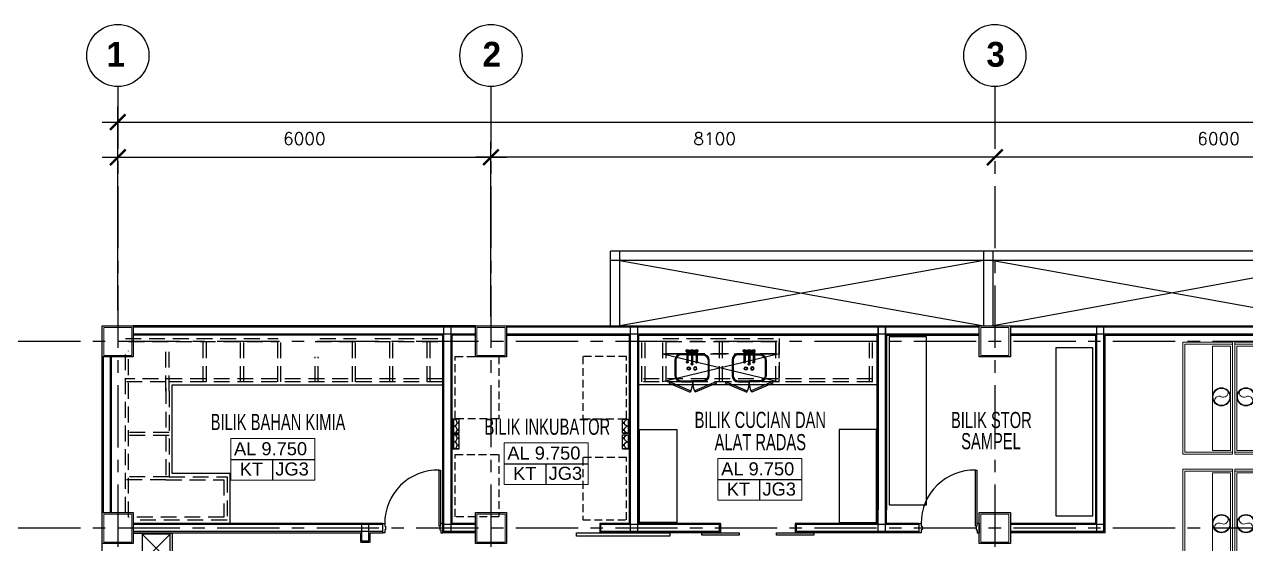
# Model space of a CAD drawing. Header units: millimetres. Extents: x 401562 to 564367, y -269451 to 12039.
# Drawn here: x 466893 to 486523, y -104733 to -96385 of the extents above; entities that cross this region are included whole.
import ezdxf

# ---------------------------------------------------------------- set-up
doc = ezdxf.new("R2010")
doc.units = ezdxf.units.MM
doc.header["$MEASUREMENT"] = 0
for name, pattern in [('CENTER', [2, 1.25, -0.25, 0.25, -0.25]), ('DASHED', [19.05, 12.7, -6.35]), ('HIDDEN', [0.375, 0.25, -0.125]), ('HIDDEN2', [0.1875, 0.125, -0.0625])]:
    doc.linetypes.add(name, pattern=pattern)
for name, color, linetype, lineweight in [('A-DOOR', 1, 'Continuous', 9), ('A-FLOR-OTLN', 6, 'Continuous', 9), ('TEXT', 7, 'Continuous', 9)]:
    doc.layers.add(name, color=color, linetype=linetype, lineweight=lineweight)
for name, color, linetype in [('Bomba', 1, 'Continuous'), ('C-door', 1, 'Continuous'), ('G-bubble', 7, 'Continuous'), ('G2-text', 3, 'Continuous'), ('GRID', 9, 'Continuous'), ('Hatch-wall', 240, 'Continuous'), ('KODING', 7, 'Continuous'), ('LINE', 1, 'Continuous'), ('PERABUT', 7, 'HIDDEN'), ('SILING', 8, 'Continuous'), ('TANGGA', 7, 'Continuous'), ('WALL', 3, 'Continuous')]:
    doc.layers.add(name, color=color, linetype=linetype)
doc.styles.add('ARIAL', font='arial.ttf', dxfattribs={"width": 0.65, "height": 1.6})
doc.styles.add('ROMANS', font='romans.shx', dxfattribs={"height": 200})
doc.styles.add('S100-200H', font='romans.shx', dxfattribs={"width": 0.75, "height": 200})
doc.styles.get("Standard").update_dxf_attribs({"font": 'arial.ttf'})
doc.styles.add('TECHNICBOLD', font='teb_____.pfb', dxfattribs={"height": 300})
doc.dimstyles.new('DIM-100', dxfattribs={"dimtxt": 200, "dimasz": 300, "dimexe": 200, "dimexo": 50, "dimgap": 100, "dimtad": 1, "dimtoh": 1, "dimdec": 0, "dimzin": 0, "dimdsep": 46, "dimtxsty": 'S100-200H', "dimcen": 0.09, "dimclrt": 2, "dimadec": 0, "dimazin": 0, "dimtfac": 1, "dimtdec": 0, "dimtix": 1, "dimtofl": 0, "dimtmove": 0, "dimatfit": 3, "dimfxl": 1, "dimtolj": 1, "dimtzin": 0, "dimarcsym": 0})

# ---------------------------------------------------------------- blocks, each defined once
blk = doc.blocks.new('PP')
at = {"layer": 'C-door', "color": 12}
for p, q in [((245161, -8207, 168716), (245161, -8057, 168716)), ((245196, -8057, 168716), (245161, -8057, 168716)), ((245161, -8207, 168716), (245161, -8207, 168716)), ((245161, -8207, 168716), (245196, -8207, 168716)), ((245196, -8104, 168716), (245196, -8057, 168716)), ((245211, -8104, 168716), (245196, -8104, 168716)), ((245211, -8160, 168716), (245211, -8104, 168716)), ((246081, -8160, 168715), (246081, -8104, 168715)), ((246081, -8104, 168715), (246096, -8104, 168715)), ((246096, -8160, 168715), (246081, -8160, 168715)), ((246096, -8057, 168715), (246131, -8057, 168715)), ((246096, -8104, 168715), (246096, -8057, 168715)), ((246096, -8207, 168715), (246096, -8160, 168715)), ((246131, -8207, 168715), (246096, -8207, 168715)), ((246131, -8207, 168715), (246131, -8057, 168715))]:
    blk.add_line(p, q, dxfattribs=at)
at = {"layer": 'C-door', "color": 12, "elevation": 168716}
blk.add_lwpolyline([(245222, -8162), (245222, -9062), (245198, -9062), (245198, -8162)], close=True, dxfattribs=at)
at = {"layer": 'Hatch-wall', "color": 1, "ltscale": 2}
blk.add_arc((245244, -8210, 168715), 852, 268.5062, 0.2022, dxfattribs=at)
blk = doc.blocks.new('A$C1B260A29')
at = {"color": 251, "linetype": 'DASHED', "ltscale": 200}
for p, q in [((450, 450), (0, 450)), ((450, 0), (0, 450)), ((0, 0), (450, 450)), ((0, 450), (0, 0)), ((450, 0), (450, 450)), ((0, 0), (450, 0))]:
    blk.add_line(p, q, dxfattribs=at)
blk = doc.blocks.new('A$C3B5D5729')
at = {"color": 141}
for p, q in [((113, 225, 288527), (0, 225, 288527)), ((0, 225, 288527), (0, 0, 288527)), ((0, 225, 288527), (113, 225, 288527)), ((90, 0, 288527), (90, 225, 288527)), ((113, 0, 288527), (113, 225, 288527)), ((34, 169, 288527), (0, 169, 288527)), ((34, 56, 288527), (0, 56, 288527)), ((17, 152, 288527), (17, 186, 288527)), ((17, 39, 288527), (17, 74, 288527)), ((0, 0, 288527), (113, 0, 288527))]:
    blk.add_line(p, q, dxfattribs=at)
for centre in [(90, 169, 288527), (90, 56, 288527)]:
    blk.add_arc(centre, 56.4, 90, 270, dxfattribs=at)
blk = doc.blocks.new('A$C5FFD5661')
at = {"layer": 'PERABUT', "color": 1, "linetype": 'Continuous', "ltscale": 0.3}
for p, q in [((188, 450, 163082), (102, 450, 163082)), ((188, 434, 163082), (102, 434, 163082)), ((188, 497, 163082), (188, 316, 163082)), ((208, 497, 163082), (208, 316, 163082)), ((208, 467, 163082), (263, 467, 163082)), ((263, 450, 163082), (208, 450, 163082)), ((263, 434, 163082), (208, 434, 163082)), ((256, 508, 163082), (216, 508, 163082)), ((216, 487, 163082), (256, 487, 163082)), ((263, 497, 163082), (263, 283, 163082)), ((283, 497, 163082), (283, 283, 163082)), ((283, 467, 163082), (338, 467, 163082)), ((338, 450, 163082), (283, 450, 163082)), ((338, 434, 163082), (283, 434, 163082)), ((331, 508, 163082), (291, 508, 163082)), ((291, 487, 163082), (331, 487, 163082)), ((338, 497, 163082), (338, 316, 163082)), ((358, 497, 163082), (358, 316, 163082)), ((358, 450, 163082), (444, 450, 163082)), ((358, 434, 163082), (444, 434, 163082)), ((0, 347, 163082), (0, 102, 163082)), ((15, 347, 163082), (15, 102, 163082)), ((531, 347, 163082), (531, 102, 163082)), ((546, 347, 163082), (546, 102, 163082)), ((102, 15, 163082), (273, 15, 163082)), ((102, 0, 163082), (273, 0, 163082)), ((444, 15, 163082), (273, 15, 163082)), ((444, 0, 163082), (273, 0, 163082))]:
    blk.add_line(p, q, dxfattribs=at)
for centre, radius, start, end in [((198, 497, 163082), 20.3, 300.5463, 239.4537), ((198, 497, 163082), 10.3, 0, 180), ((273, 497, 163082), 20.3, 300.5463, 239.4537), ((273, 497, 163082), 10.3, 0, 180), ((348, 497, 163082), 20.3, 300.5463, 239.4537), ((348, 497, 163082), 10.3, 0, 180), ((198, 316, 163082), 15.3, 132.3724, 47.6276), ((198, 316, 163082), 10.3, 180, 0), ((273, 283, 163082), 15.3, 132.3724, 47.6276), ((273, 283, 163082), 10.3, 180, 0), ((348, 316, 163082), 15.3, 132.3724, 47.6276), ((348, 316, 163082), 10.3, 180, 0)]:
    blk.add_arc(centre, radius, start, end, dxfattribs=at)
for centre, major_axis, start_param, end_param in [((102, 347, 163082), (64.4, -79.7), 2.467014, 4.032266), ((102, 347, 163082), (61.8, 61.8), 0.785398, 2.356194), ((221, 215, 163082), (23.3, 13.6), -1.315067, 4.968118), ((221, 215, 163082), (9.3, 17.7), 4.409671, 10.692856), ((102, 102, 163082), (72.5, -72.5), 3.926991, 5.497787), ((102, 102, 163082), (61.8, -61.8), 3.926991, 5.497787)]:
    blk.add_ellipse(centre, major_axis=major_axis, ratio=1, start_param=start_param, end_param=end_param, dxfattribs=at)
at = {"layer": 'PERABUT', "color": 1, "linetype": 'Continuous', "ltscale": 0.3, "extrusion": (0, 0, -1)}
for centre, major_axis, start_param, end_param in [((444, 347, 163082), (-64.4, -79.7), 2.467014, 4.032266), ((444, 347, 163082), (-61.8, 61.8), 0.785398, 2.356194), ((325, 215, 163082), (-23.3, 13.6), -1.315067, 4.968118), ((325, 215, 163082), (-9.3, 17.7), 4.409671, 10.692856), ((444, 102, 163082), (-72.5, -72.5), 3.926991, 5.497787), ((444, 102, 163082), (-61.8, -61.8), 3.926991, 5.497787)]:
    blk.add_ellipse(centre, major_axis=major_axis, ratio=1, start_param=start_param, end_param=end_param, dxfattribs=at)
blk = doc.blocks.new('A$C5EC43A5D')
at = {"layer": 'A-DOOR', "color": 1, "ltscale": 250}
for p, q in [((1800, 800, 163082), (0, 800, 163082)), ((0, 800, 163082), (0, 0, 163082)), ((32, 800, 163082), (32, 32, 163082)), ((1767, 800, 163082), (1767, 32, 163082)), ((1800, 800, 163082), (1800, 0, 163082)), ((1739, 765, 163082), (61, 765, 163082)), ((61, 765, 163082), (61, 474, 163082)), ((1739, 765, 163082), (1739, 474, 163082)), ((1739, 474, 163082), (61, 474, 163082)), ((32, 32, 163082), (1767, 32, 163082)), ((0, 0, 163082), (1800, 0, 163082))]:
    blk.add_line(p, q, dxfattribs=at)
at = {"layer": 'A-DOOR', "color": 9, "ltscale": 250}
for radius in [146, 136]:
    blk.add_circle((876, 620, 163082), radius, dxfattribs=at)
for centre, start, end in [((807, 652, 163082), 332.9031, 100.2852), ((941, 583, 163082), 152.9031, 280.2852)]:
    blk.add_arc(centre, 75.3, start, end, dxfattribs=at)
blk = doc.blocks.new('_ArchTick')
at = {"color": 0, "linetype": 'ByBlock', "const_width": 0.15}
blk.add_lwpolyline([(-0.5, -0.5), (0.5, 0.5)], dxfattribs=at)
blk = doc.blocks.new('*D538')
at = {"layer": 'Bomba', "color": 1, "lineweight": -2, "ltscale": 75, "transparency": 16777216}
for p, q in [((468392, -100983), (468392, -97706)), ((520592, -101078), (520592, -97706)), ((468142, -97956), (520842, -97956))]:
    blk.add_line(p, q, dxfattribs=at)
at = {"layer": 'Bomba', "color": 1, "lineweight": -2, "ltscale": 75, "transparency": 16777216, "xscale": 250, "yscale": 250, "zscale": 250, "rotation": 180}
blk.add_blockref('_ArchTick', (468392, -97956), dxfattribs=at)
at = {"layer": 'Bomba', "color": 1, "lineweight": -2, "ltscale": 75, "transparency": 16777216, "xscale": 250, "yscale": 250, "zscale": 250}
blk.add_blockref('_ArchTick', (520592, -97956), dxfattribs=at)
at = {"layer": 'Bomba', "color": 3, "ltscale": 75, "transparency": 16777216, "insert": (488416, -97656), "char_height": 200, "attachment_point": 5, "style": 'ROMANS'}
blk.add_mtext('\\A1;52200', dxfattribs=at)
blk = doc.blocks.new('*D539')
at = {"layer": 'Bomba', "color": 1, "lineweight": -2, "ltscale": 75, "transparency": 16777216}
for p, q in [((468393, -100883), (468393, -98272)), ((474393, -101083), (474393, -98272)), ((468143, -98522), (474643, -98522))]:
    blk.add_line(p, q, dxfattribs=at)
at = {"layer": 'Bomba', "color": 1, "lineweight": -2, "ltscale": 75, "transparency": 16777216, "xscale": 250, "yscale": 250, "zscale": 250, "rotation": 180}
blk.add_blockref('_ArchTick', (468393, -98522), dxfattribs=at)
at = {"layer": 'Bomba', "color": 1, "lineweight": -2, "ltscale": 75, "transparency": 16777216, "xscale": 250, "yscale": 250, "zscale": 250}
blk.add_blockref('_ArchTick', (474393, -98522), dxfattribs=at)
at = {"layer": 'Bomba', "color": 3, "ltscale": 75, "transparency": 16777216, "insert": (471393, -98222), "char_height": 200, "attachment_point": 5, "style": 'ROMANS'}
blk.add_mtext('\\A1;6000', dxfattribs=at)
blk = doc.blocks.new('*D548')
at = {"layer": 'Bomba', "color": 1, "lineweight": -2, "ltscale": 75, "transparency": 16777216}
for p, q in [((482743, -98522), (474143, -98522)), ((474393, -98772), (474393, -98772)), ((482493, -98771), (482493, -98772))]:
    blk.add_line(p, q, dxfattribs=at)
at = {"layer": 'Bomba', "color": 1, "lineweight": -2, "ltscale": 75, "transparency": 16777216, "xscale": 250, "yscale": 250, "zscale": 250, "rotation": 180}
blk.add_blockref('_ArchTick', (474393, -98522), dxfattribs=at)
at = {"layer": 'Bomba', "color": 1, "lineweight": -2, "ltscale": 75, "transparency": 16777216, "xscale": 250, "yscale": 250, "zscale": 250}
blk.add_blockref('_ArchTick', (482493, -98522), dxfattribs=at)
at = {"layer": 'Bomba', "color": 3, "ltscale": 75, "transparency": 16777216, "insert": (477989, -98222), "char_height": 200, "attachment_point": 5, "style": 'ROMANS'}
blk.add_mtext('\\A1;8100', dxfattribs=at)
blk = doc.blocks.new('*D549')
at = {"layer": 'Bomba', "color": 1, "lineweight": -2, "ltscale": 75, "transparency": 16777216}
for p, q in [((488742, -98522), (482242, -98522)), ((482492, -98772), (482492, -98772)), ((488492, -98771), (488492, -98772))]:
    blk.add_line(p, q, dxfattribs=at)
at = {"layer": 'Bomba', "color": 1, "lineweight": -2, "ltscale": 75, "transparency": 16777216, "xscale": 250, "yscale": 250, "zscale": 250, "rotation": 180}
blk.add_blockref('_ArchTick', (482492, -98522), dxfattribs=at)
at = {"layer": 'Bomba', "color": 1, "lineweight": -2, "ltscale": 75, "transparency": 16777216, "xscale": 250, "yscale": 250, "zscale": 250}
blk.add_blockref('_ArchTick', (488492, -98522), dxfattribs=at)
at = {"layer": 'Bomba', "color": 3, "ltscale": 75, "transparency": 16777216, "insert": (486089, -98222), "char_height": 200, "attachment_point": 5, "style": 'ROMANS'}
blk.add_mtext('\\A1;6000', dxfattribs=at)

msp = doc.modelspace()

# ---------------------------------------------------------------- linework, layer by layer
at = {"color": 9, "linetype": 'DASHED', "ltscale": 20}
for p, q in [((468517.2, -101432.9), (470973.4, -101432.9)), ((468567.2, -101482.9), (470973.4, -101482.9)), ((469767.2, -102132.9), (469767.2, -101432.9)), ((469817.2, -102133), (469817.2, -101432.9)), ((470367.2, -102132.9), (470367.2, -101432.9)), ((470417.2, -102133), (470417.2, -101432.9)), ((470967.1, -102133), (470967.1, -101432.9)), ((471017.1, -102133), (471017.1, -101432.9)), ((471567.1, -101482.9), (472223.4, -101482.9)), ((471642.3, -101432.9), (472223.4, -101432.9)), ((472167.1, -102133), (472167.1, -101433)), ((472217.1, -102133), (472217.1, -101433)), ((472523.4, -101432.9), (473618.8, -101432.9)), ((472523.4, -101482.9), (473618.8, -101482.9)), ((472767.1, -102133), (472767.1, -101433)), ((472817.1, -102133), (472817.1, -101433)), ((473367.1, -102133), (473367.1, -101433)), ((473417.1, -102133), (473417.1, -101433)), ((476819.1, -102132.9), (476819.1, -101382.9)), ((476869.1, -102132.9), (476869.1, -101382.9)), ((477157.4, -102132.9), (477157.4, -101383)), ((477207.4, -102132.9), (477207.4, -101383)), ((478065.3, -102133), (478065.3, -101383)), ((478115.3, -102133), (478115.3, -101383)), ((478973.1, -102133), (478973.1, -101383)), ((479023.1, -102133), (479023.1, -101383)), ((480475.7, -102133), (480475.7, -101383)), ((480525.7, -102133), (480525.7, -101382.9)), ((468517.2, -104232.9), (468517.2, -101583.7)), ((468567.2, -104308.4), (468567.2, -101633.7)), ((469167.2, -102283.8), (469167.2, -101583.7)), ((469217.2, -102283.8), (469217.2, -101583.7)), ((477157.4, -101683.1), (479023.1, -101683.1)), ((471567.1, -102133), (471567.1, -101732.9)), ((471617.1, -102133), (471617.1, -101732.9)), ((473618.8, -102082.9), (468517.2, -102083)), ((469167.2, -102132.9), (468517.2, -102132.9)), ((469167.2, -102233.8), (469167.2, -103708.4)), ((473618.8, -102132.9), (469217.2, -102132.9)), ((469217.2, -102283.8), (469217.2, -103658.4)), ((469217.2, -102946.1), (468517.2, -102946.1)), ((469217.2, -102996.1), (468517.2, -102996.1)), ((469217.2, -103658.4), (468517.2, -103658.4)), ((469167.2, -103708.4), (468517.2, -103708.4)), ((469167.2, -103708.4), (470099.1, -103708.4)), ((469217.2, -103658.4), (470149.1, -103658.4)), ((470099.1, -103708.4), (470099.1, -104308.4)), ((470149.1, -103658.4), (470149.1, -104358.4)), ((470099.1, -104308.4), (468567.2, -104308.4)), ((470149.1, -104358.4), (468643.1, -104358.4))]:
    msp.add_line(p, q, dxfattribs=at)
at = {"color": 9}
for p, q in [((477157.4, -101683.1), (479023.1, -102133)), ((479023.1, -101683.1), (477157.4, -102132.9)), ((477258.6, -102152.1), (477266.8, -102133)), ((477258.6, -102152.1), (477596.6, -102298.4)), ((477266.8, -102133), (477604.9, -102279.3)), ((478007.2, -102133), (477669.2, -102279.3)), ((478015.5, -102152.1), (477677.5, -102298.4)), ((478015.5, -102152.1), (478007.2, -102133)), ((478165, -102152.1), (478173.3, -102133)), ((478165, -102152.1), (478503, -102298.4)), ((478173.3, -102133), (478511.3, -102279.3)), ((478913.7, -102133), (478575.7, -102279.3)), ((478922, -102152.1), (478584, -102298.4)), ((478922, -102152.1), (478913.7, -102133)), ((477604.9, -102279.3), (477596.6, -102298.4)), ((477669.2, -102279.3), (477677.5, -102298.4)), ((478511.3, -102279.3), (478503, -102298.4)), ((478575.7, -102279.3), (478584, -102298.4))]:
    msp.add_line(p, q, dxfattribs=at)
at = {"color": 4}
for p, q in [((469267.2, -102182.9), (473618.8, -102182.9)), ((469267.2, -103608.4), (469267.2, -102182.9)), ((470199.1, -103608.4), (469267.2, -103608.4)), ((470199.1, -104408.4), (470199.1, -103608.4)), ((468643.1, -104568), (469267.9, -104568)), ((469267.9, -104568), (469267.9, -106607.7))]:
    msp.add_line(p, q, dxfattribs=at)
at = {"color": 9, "linetype": 'DASHED', "ltscale": 20}
for points in [[(479023.1, -102133), (477157.4, -102133), (477157.4, -101433.1), (479023.1, -101433.1)], [(478973.1, -101683.1), (477207.4, -101683.1), (477207.4, -101483.1), (478973.1, -101483.1)]]:
    msp.add_lwpolyline(points, close=True, dxfattribs=at)
at = {"color": 4}
for points in [[(481395.5, -101408.9), (480795.5, -101408.9), (480795.5, -104108.9), (481395.5, -104108.9)], [(484070.4, -101586), (483470.4, -101586), (483470.4, -104286), (484070.4, -104286)], [(477380.5, -104396.6), (476780.5, -104396.6), (476780.5, -102896.6), (477380.5, -102896.6)], [(479989.3, -104396.6), (480589.3, -104396.6), (480589.3, -102896.6), (479989.3, -102896.6)]]:
    msp.add_lwpolyline(points, close=True, dxfattribs=at)
msp.add_lwpolyline([(480600.7, -102183), (476769.1, -102182.9)], dxfattribs=at)
at = {"color": 9, "linetype": 'DASHED', "ltscale": 20}
for points in [[(480525.7, -102083), (476819.1, -102082.9)], [(480525.7, -102133), (476819.1, -102132.9)]]:
    msp.add_lwpolyline(points, dxfattribs=at)
at = {"color": 9}
for centre, start, end in [((477246, -102133), 336.5897, 0), ((478028, -102133), 180, 203.4103), ((478152.5, -102133), 336.5897, 0), ((478934.5, -102133), 180, 203.4103)]:
    msp.add_arc(centre, 391, start, end, dxfattribs=at)
at = {"layer": 'A-FLOR-OTLN', "color": 6, "linetype": 'Continuous', "ltscale": 12}
for points in [[(468167, -101257.9), (468618.1, -101257.9), (468618.1, -101707.9), (468167, -101707.9)], [(474167, -101257.9), (474618.1, -101257.9), (474618.1, -101707.9), (474167, -101707.9)], [(482267, -101257.9), (482718.1, -101257.9), (482718.1, -101707.9), (482267, -101707.9)], [(468167, -104257.9), (468618.1, -104257.9), (468618.1, -104707.9), (468167, -104707.9)], [(474167, -104257.9), (474618.1, -104257.9), (474618.1, -104707.9), (474167, -104707.9)], [(474167, -104257.9), (474618.1, -104257.9), (474618.1, -104707.9), (474167, -104707.9)], [(482267, -104257.9), (482718, -104257.9), (482718, -104707.9), (482267, -104707.9)]]:
    msp.add_lwpolyline(points, close=True, dxfattribs=at)
at = {"layer": 'G-bubble'}
for centre in [(468394.7, -96885.4), (474392.7, -96885.4), (482492, -96885.4)]:
    msp.add_circle(centre, 500, dxfattribs=at)
at = {"layer": 'GRID', "linetype": 'CENTER', "ltscale": 800}
for p, q in [((468392.7, -97385.4), (468392.4, -125482.9)), ((474392.7, -97385.3), (474392.4, -125482.9)), ((482492, -97385.4), (482491.7, -125482.9)), ((520591.9, -101482.9), (451392.5, -101482.9)), ((520591.9, -104482.9), (451392.5, -104482.9))]:
    msp.add_line(p, q, dxfattribs=at)
at = {"layer": 'GRID'}
for p, q in [((482313.1, -100183.4), (476463, -101232.9)), ((476463.1, -100183), (482313, -101232.9)), ((488313, -100155.5), (482463, -101232.9)), ((482463.1, -100183.4), (488312.9, -101232.9))]:
    msp.add_line(p, q, dxfattribs=at)
at = {"layer": 'KODING', "color": 1, "linetype": 'Continuous'}
for p, q in [((470208.7, -103378.5), (471559.2, -103378.5)), ((470884, -103713.9), (470884, -103378.5)), ((474602.9, -103448.3), (475953.4, -103448.3)), ((475278.2, -103783.6), (475278.2, -103448.3)), ((478040.1, -103701.8), (479390.6, -103701.8)), ((478715.4, -104037.1), (478715.4, -103701.8))]:
    msp.add_line(p, q, dxfattribs=at)
at = {"layer": 'KODING', "color": 7, "linetype": 'Continuous', "lineweight": 20}
for points in [[(471559.2, -103713.9), (471559.2, -103043.2), (470208.7, -103043.2), (470208.7, -103713.9)], [(475953.4, -103783.6), (475953.4, -103113), (474602.9, -103113), (474602.9, -103783.6)], [(479390.6, -104037.1), (479390.6, -103366.5), (478040.1, -103366.5), (478040.1, -104037.1)]]:
    msp.add_lwpolyline(points, close=True, dxfattribs=at)
at = {"layer": 'LINE', "color": 9, "linetype": 'Continuous', "ltscale": 2000}
for p, q in [((468142.1, -110232.9), (468142.1, -101232.9)), ((474643.1, -101232.9), (482242, -101232.9)), ((482743.1, -101232.9), (488242, -101232.9)), ((473618.8, -104558), (473618.8, -101382.9)), ((473768.8, -104408), (473768.8, -101382.9)), ((474643.1, -101382.9), (476618.8, -101382.9)), ((476618.8, -104408), (476618.8, -101382.9)), ((476768.8, -104408), (476768.8, -101382.9)), ((476768.8, -101382.9), (480600.7, -101382.9)), ((480600.7, -104408), (480600.7, -101382.9)), ((480600.7, -101382.9), (480600.7, -104189.8)), ((480750.7, -104408), (480750.7, -101382.9)), ((480750.7, -101382.9), (480750.7, -104189.8)), ((480750.7, -101382.9), (482242, -101382.9)), ((482743.1, -101382.9), (484114.5, -101382.9)), ((484114.5, -104408), (484114.5, -101382.9)), ((484264.5, -104558), (484264.5, -101382.9)), ((484264.5, -101382.9), (488242, -101382.9)), ((468292.1, -104232.9), (468292.1, -101732.9)), ((472648.8, -104408), (468643.1, -104408)), ((474142, -104408), (473768.8, -104408)), ((476618.8, -104408), (476143.1, -104408)), ((478084.6, -104408), (476768.8, -104408)), ((480600.7, -104408), (479284.6, -104408)), ((481272, -104408), (480750.7, -104408)), ((484114.5, -104408), (482743, -104408)), ((468643.1, -104558.1), (472298.7, -104558)), ((472298.7, -104708.5), (472298.7, -104558)), ((472448.7, -104708.5), (472448.7, -104558)), ((472448.7, -104558), (472648.8, -104558)), ((474142, -104558), (473618.8, -104558)), ((478084.6, -104558), (476143.1, -104558)), ((481272, -104558), (479284.6, -104558)), ((484264.5, -104558), (482743, -104558)), ((472298.7, -104708.5), (472448.7, -104708.5))]:
    msp.add_line(p, q, dxfattribs=at)
for points in [[(468142, -101232.9), (468643.1, -101232.9), (468643.1, -101732.9), (468142, -101732.9)], [(474142, -101232.9), (474643.1, -101232.9), (474643.1, -101732.9), (474142, -101732.9)], [(482242, -101232.9), (482743.1, -101232.9), (482743.1, -101732.9), (482242, -101732.9)], [(468142, -104232.9), (468643.1, -104232.9), (468643.1, -104732.9), (468142, -104732.9)], [(474142, -104232.9), (474643.1, -104232.9), (474643.1, -104732.9), (474142, -104732.9)], [(474142, -104232.9), (474643.1, -104232.9), (474643.1, -104732.9), (474142, -104732.9)], [(482242, -104232.9), (482743, -104232.9), (482743, -104732.9), (482242, -104732.9)]]:
    msp.add_lwpolyline(points, close=True, dxfattribs=at)
at = {"layer": 'PERABUT', "color": 9, "linetype": 'HIDDEN2', "ltscale": 1000}
for points in [[(474519, -102724.5), (473819, -102724.5), (473819, -101724.5), (474519, -101724.5)], [(475869.3, -102724.5), (476569.3, -102724.5), (476569.3, -101724.5), (475869.3, -101724.5)], [(474519, -104301.3), (473819, -104301.3), (473819, -103301.3), (474519, -103301.3)], [(475869.3, -104351), (476569.3, -104351), (476569.3, -103351), (475869.3, -103351)]]:
    msp.add_lwpolyline(points, close=True, dxfattribs=at)
at = {"layer": 'SILING', "color": 9}
for p, q in [((474142, -101232.9), (468643.1, -101232.9)), ((473618.8, -101382.9), (468643.1, -101382.9)), ((474142, -101382.9), (473768.8, -101382.9)), ((476143.1, -104408), (476143.1, -104558.5)), ((478084.6, -104408), (478084.6, -104558)), ((479284.6, -104408), (479284.6, -104558))]:
    msp.add_line(p, q, dxfattribs=at)
at = {"layer": 'SILING', "color": 4}
for points in [[(475768.1, -104558.5), (477268.1, -104558.5), (477268.1, -104615.5), (475768.1, -104615.5)], [(477784.6, -104558), (478384.6, -104558), (478384.6, -104595.5), (477784.6, -104595.5)], [(478984.6, -104558), (479584.6, -104558), (479584.6, -104595.5), (478984.6, -104595.5)]]:
    msp.add_lwpolyline(points, close=True, dxfattribs=at)
at = {"layer": 'TANGGA'}
for p, q in [((476313, -101232.9), (476313.1, -100032.9)), ((500463, -100034.9), (476313.1, -100032.9)), ((476463, -101232.9), (476463.1, -100032.9)), ((482313, -101232.9), (482313.1, -100032.9)), ((482463, -101232.9), (482463.1, -100033.4)), ((500463, -100184.9), (476313.1, -100182.9))]:
    msp.add_line(p, q, dxfattribs=at)
at = {"layer": 'WALL'}
for p, q in [((474142, -101250.9), (468643.1, -101250.9)), ((473636.8, -104540), (473636.8, -101250.9)), ((473750.8, -104540), (473750.8, -101250.9)), ((482242, -101250.9), (474643.1, -101250.9)), ((476636.8, -104540), (476636.8, -101250.9)), ((476750.8, -104540), (476750.8, -101250.9)), ((480618.7, -104540), (480618.7, -101250.9)), ((480618.7, -101250.9), (480618.7, -104189.8)), ((480732.7, -104540), (480732.7, -101250.9)), ((480732.7, -101250.9), (480732.7, -104189.8)), ((488242, -101251.3), (482743.1, -101251.3)), ((484132.5, -104540), (484132.5, -101251.3)), ((484246.5, -104540), (484246.5, -101251.3)), ((474142, -101364.9), (468643.1, -101364.9)), ((482242, -101364.9), (474643.1, -101364.9)), ((488242, -101364.9), (482743.1, -101364.9)), ((468160.1, -101732.9), (468160.1, -104232.9)), ((468273.4, -101732.9), (468273.4, -104232.9)), ((472648.8, -104426), (468643.1, -104426)), ((472316.7, -104690.5), (472316.7, -104426)), ((472430.7, -104690.5), (472430.7, -104426)), ((474142, -104426), (473636.8, -104426)), ((478066.6, -104426), (476161.1, -104426)), ((476161.1, -104540), (476161.1, -104426)), ((478066.6, -104540), (478066.6, -104426)), ((479302.6, -104540), (479302.6, -104426)), ((481272, -104426), (479302.6, -104426)), ((484246.5, -104426), (482743, -104426)), ((472648.8, -104539.9), (468643.1, -104539.9)), ((474142, -104540), (473636.8, -104540)), ((478066.6, -104540), (476161.1, -104540)), ((481272, -104540), (479302.6, -104540)), ((484246.5, -104540), (482743, -104540)), ((472316.7, -104690.5), (472430.7, -104690.5))]:
    msp.add_line(p, q, dxfattribs=at)

# ---------------------------------------------------------------- block references
at = {"color": 9, "rotation": 90.00000000000001}
msp.add_blockref('A$C1B260A29', (469237.9, -105030.6), dxfattribs=at)
at = {"layer": 'LINE', "color": 1, "xscale": -1}
for p in [(477896.7, -102131.7), (478814.9, -102131.7)]:
    msp.add_blockref('A$C5FFD5661', p, dxfattribs=at)
at = {"layer": 'LINE', "color": 1}
for name, p, rotation in [('A$C5EC43A5D', (485514.8, -101497, -163082.3), 270), ('A$C3B5D5729', (473881.8, -102734), 180), ('A$C3B5D5729', (473881.8, -102982.5), 180), ('A$C5EC43A5D', (485514.8, -103536.4, -163082.3), 270)]:
    msp.add_blockref(name, p, dxfattribs=dict(at, rotation=rotation))
at = {"layer": 'LINE', "color": 1, "xscale": -1}
for name, p, rotation in [('A$C5EC43A5D', (487149.1, -101497, -163082.3), 90), ('A$C3B5D5729', (476506.4, -102734), 180), ('A$C3B5D5729', (476506.4, -102982.5), 180), ('A$C5EC43A5D', (487149.1, -103536.4, -163082.3), 90)]:
    msp.add_blockref(name, p, dxfattribs=dict(at, rotation=rotation))
at = {"layer": 'WALL', "color": 3, "linetype": 'Continuous', "rotation": 180}
for p in [(718780, -112614.6), (727403.1, -112614.6, -168715.5)]:
    msp.add_blockref('PP', p, dxfattribs=at)

# ---------------------------------------------------------------- texts
at = {"layer": 'G2-text', "linetype": 'Continuous', "char_height": 260, "attachment_point": 5, "style": 'ARIAL'}
for s, width, insert in [('BILIK BAHAN KIMIA  ', 8206.956, (470969.7, -102778, -183478.5)), ('BILIK CUCIAN DAN', 8206.956, (478722.3, -102745.7, -183478.5)), ('BILIK STOR', 2912.799, (482437, -102747.9, -509643.2)), ('BILIK INKUBATOR', 8206.956, (475299.2, -102855.8, -20396.2)), ('\\PALAT RADAS', 8206.956, (478722.3, -102887.1, -183478.5)), ('\\PSAMPEL', 8206.956, (482430.3, -102871.2, -672725.5))]:
    msp.add_mtext_dynamic_manual_height_columns(s, width=width, gutter_width=1, heights=[0], dxfattribs=dict(at, insert=insert))
at = {"layer": 'KODING', "color": 0, "linetype": 'Continuous', "char_height": 210, "width": 1404.659, "attachment_point": 8, "line_spacing_factor": 0.798462}
for s, insert in [('AL 9.750', (470849.2, -103315.7, -509643.2)), ('AL 9.750', (475243.4, -103385.4, -673991.7)), ('{\\fArial|b0|i0|c0|p34;KT}', (470540.7, -103641, -509643.2)), ('{\\fArial|b0|i0|c0|p34;JG3}', (471194.7, -103641, -509643.2)), ('AL 9.750', (478680.6, -103639, -673991.7)), ('{\\fArial|b0|i0|c0|p34;KT}', (474935, -103710.7, -673991.7)), ('{\\fArial|b0|i0|c0|p34;JG3}', (475589, -103710.7, -673991.7)), ('{\\fArial|b0|i0|c0|p34;KT}', (478372.2, -103964.3, -673991.7)), ('{\\fArial|b0|i0|c0|p34;JG3}', (479026.2, -103964.3, -673991.7))]:
    msp.add_mtext(s, dxfattribs=dict(at, insert=insert))
at = {"layer": 'TEXT', "color": 4, "char_height": 400, "width": 889, "attachment_point": 2, "line_spacing_factor": 0.7995, "style": 'TECHNICBOLD'}
for s, insert in [('1', (468360.9, -96665.7, 346551.2)), ('2', (474406.4, -96665.7, 346551.2)), ('3', (482505.7, -96665.7, 285391.7))]:
    msp.add_mtext(s, dxfattribs=dict(at, insert=insert))

# ---------------------------------------------------------------- dimensions: what is measured, and where the dimension line sits
at = {"layer": 'Bomba', "color": 1, "ltscale": 75}
for base, p1, p2, picture, middle in [((520591.9, -97955.6, 40763.3), (468391.8, -101232.9, 326164.7), (520591.9, -101327.6, 171735.2), '*D538', (488416, -97955.6, 40763.3)), ((474392.6, -98521.6, 326164.7), (468392.6, -101132.9, 387324.2), (474392.6, -101333, 387324.2), '*D539', (471392.7, -98521.6, 326164.7)), ((474392.7, -98522, 61159.5), (482492.7, -98521, 387324.2), (474392.7, -98521.6, 387324.2), '*D548', (477989, -98522, 61159.5)), ((482491.9, -98522, 61159.5), (488491.9, -98521.2, 387324.2), (482491.9, -98521.6, 387324.2), '*D549', (486089.4, -98522, 61159.5))]:
    dim = msp.add_linear_dim(base=base, p1=p1, p2=p2, dimstyle='DIM-100', override={"dimtxt": 50, "dimasz": 250, "dimexe": 250, "dimexo": 250, "dimgap": 200, "dimtoh": 0, "dimtxsty": 'ROMANS', "dimblk": 'ArchTick', "dimdle": 250, "dimclrd": 1, "dimclre": 1, "dimclrt": 3, "dimfxl": 150}, dxfattribs=at)
    dim.commit()
    dim.dimension.update_dxf_attribs({"geometry": picture, "text_midpoint": middle, "dimtype": 160})

doc.saveas('drawing.dxf')
